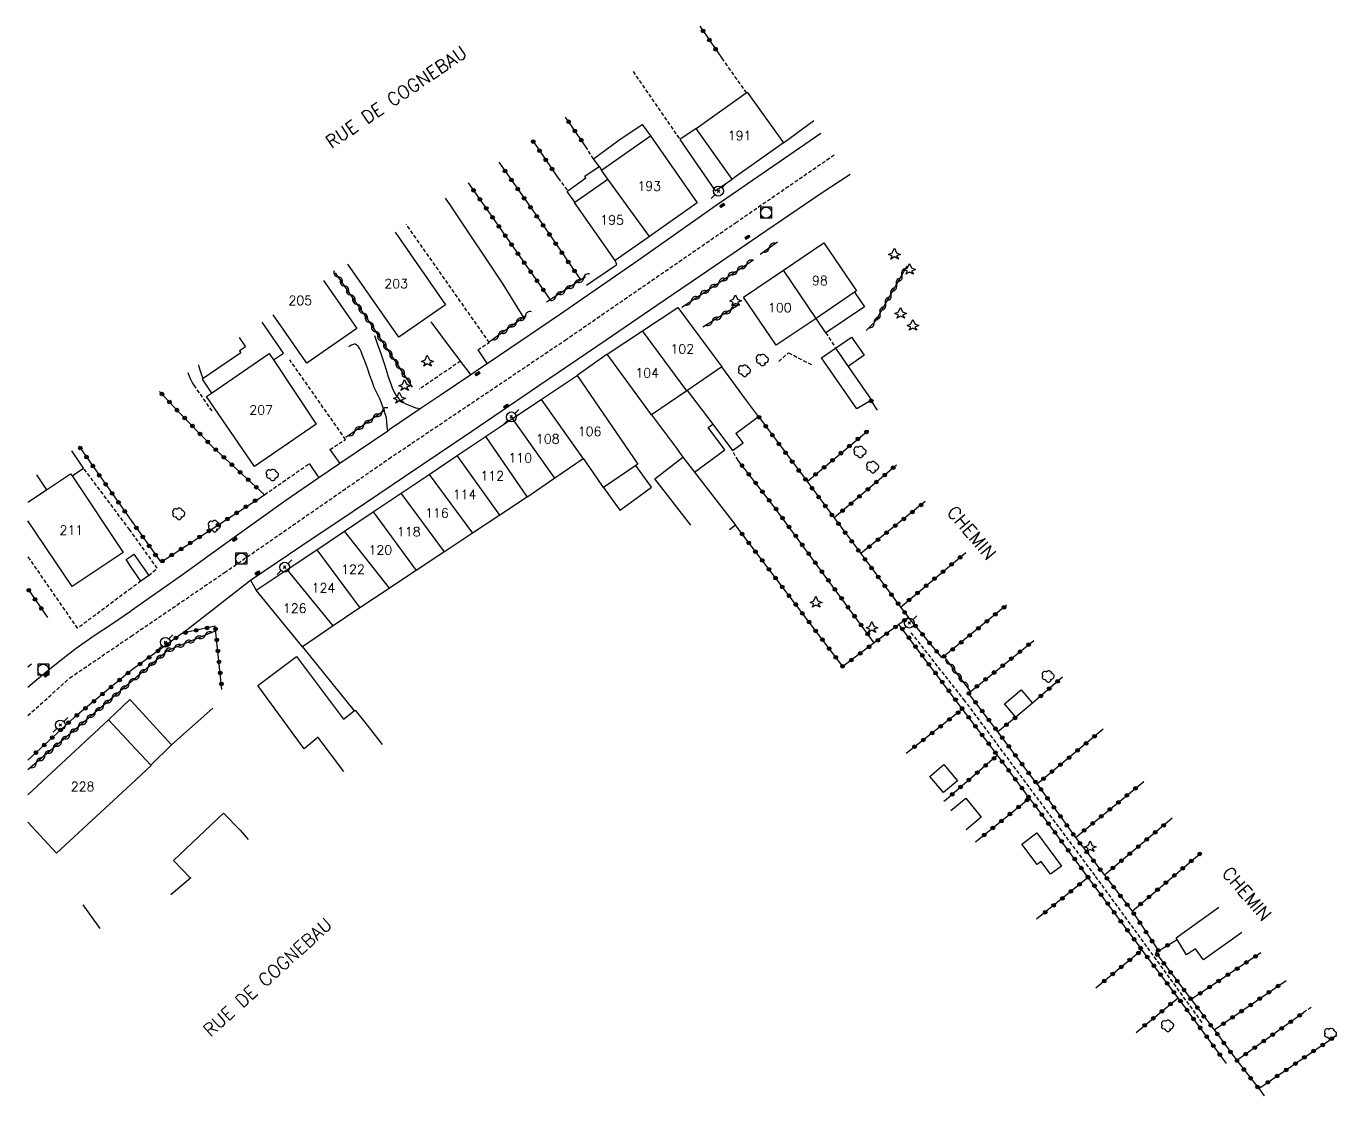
# Model space of a CAD drawing. Header units: millimetres. Extents: x 128000 to 128982, y 140190 to 140897.
# Drawn here: x 127999.8 to 128177.4, y 140190.4 to 140335.5 of the extents above; entities that cross this region are included whole.
import ezdxf
from ezdxf.enums import TextEntityAlignment as Align

# ---------------------------------------------------------------- set-up
doc = ezdxf.new("R2010")
doc.units = ezdxf.units.MM
doc.linetypes.add('DASHED', pattern=[0.75, 0.5, -0.25])
doc.layers.get('0').update_dxf_attribs({"linetype": 'CONTINUOUS'})
for name, color, linetype in [('W0001', 6, 'DASHED'), ('W0008', 7, 'CONTINUOUS'), ('W0014', 7, 'CONTINUOUS'), ('W0017', 7, 'CONTINUOUS'), ('W0070', 7, 'DASHED'), ('W0101', 7, 'CONTINUOUS'), ('W0104', 1, 'CONTINUOUS'), ('W0105', 7, 'CONTINUOUS'), ('W0112', 1, 'DASHED'), ('W0300', 7, 'CONTINUOUS'), ('W0303', 7, 'CONTINUOUS'), ('W0310', 3, 'CONTINUOUS'), ('W0323', 7, 'CONTINUOUS'), ('W0401', 7, 'CONTINUOUS'), ('W0420', 7, 'CONTINUOUS'), ('W0473', 7, 'CONTINUOUS'), ('W0989', 7, 'CONTINUOUS'), ('W0991', 7, 'CONTINUOUS'), ('W1102', 7, 'CONTINUOUS')]:
    doc.layers.add(name, color=color, linetype=linetype)
doc.styles.get("Standard").update_dxf_attribs({"font": 'romans.shx', "width": 0.85})

# ---------------------------------------------------------------- blocks, each defined once
blk = doc.blocks.new('T420')
for p, q in [((0.75, 0.75), (-0.75, 0.75)), ((-0.75, 0.75), (-0.75, -0.75)), ((0.75, 0.75), (0.75, -0.75)), ((0.75, -0.75), (-0.75, -0.75))]:
    blk.add_line(p, q)
blk.add_ellipse((0, 0), major_axis=(-0.53, 0.53), ratio=1, start_param=3.926991, end_param=10.210176)
blk = doc.blocks.new('T473')
for p, q in [((-0.166667, 0.166667), (0.166667, -0.166667)), ((-0.166667, -0.166667), (0.166667, 0.166667)), ((0.500001, 0.500001), (1.000002, 1.000002)), ((-1.000002, -1.000002), (-0.500001, -0.500001))]:
    blk.add_line(p, q)
blk.add_ellipse((0, 0), major_axis=(0.471405, 0.471405), ratio=1, start_param=5.4977871438, end_param=11.780972451)
blk = doc.blocks.new('T401')
for p, q in [((-0.3, 0.3), (0, 0.3)), ((-0.3, -0.25), (-0.3, 0.3)), ((-0.3, 0.15), (0, 0.15)), ((-0.3, 0), (0, 0)), ((0, 0.3), (0, -0.25)), ((-0.3, -0.15), (0, -0.15)), ((-0.3, -0.25), (-0.3, -0.3)), ((-0.3, -0.3), (0, -0.3)), ((0, -0.3), (0, -0.25))]:
    blk.add_line(p, q)
blk = doc.blocks.new('T303')
for p, q in [((-0.77, 0), (-0.28, 0.21)), ((-0.28, -0.21), (-0.77, 0)), ((-0.28, 0.21), (0, 0.83)), ((0, 0.83), (0.28, 0.21)), ((0.28, 0.21), (0.83, 0)), ((0.83, 0), (0.28, -0.21)), ((-0.49, -0.63), (-0.28, -0.21)), ((0, -0.35), (-0.49, -0.63)), ((0.56, -0.63), (0, -0.35)), ((0.28, -0.21), (0.56, -0.63))]:
    blk.add_line(p, q)
blk = doc.blocks.new('T300')
for p, q in [((-0.8, 0.51), (-0.86, 0.34)), ((-0.86, 0.34), (-0.86, 0.17)), ((-0.86, 0.17), (-0.74, 0.06)), ((-0.69, 0.63), (-0.8, 0.51)), ((-0.8, -0.06), (-0.74, 0.06)), ((-0.74, 0.06), (-0.69, 0.11)), ((-0.57, 0.69), (-0.69, 0.63)), ((-0.46, 0.69), (-0.57, 0.69)), ((-0.29, 0.63), (-0.46, 0.69)), ((-0.29, 0.63), (-0.17, 0.74)), ((-0.23, 0.57), (-0.29, 0.63)), ((-0.17, 0.74), (-0.06, 0.8)), ((-0.06, 0.8), (0.06, 0.8)), ((0.06, 0.8), (0.23, 0.74)), ((0.23, 0.74), (0.34, 0.63)), ((0.34, 0.63), (0.4, 0.51)), ((0.46, 0.46), (0.34, 0.46)), ((0.4, 0.51), (0.4, 0.46)), ((0.57, 0.4), (0.46, 0.46)), ((0.57, 0.4), (0.69, 0.29)), ((0.69, 0.29), (0.74, 0.17)), ((0.74, 0.06), (0.69, -0.17)), ((0.74, 0.17), (0.74, 0.06)), ((-0.8, -0.17), (-0.8, -0.06)), ((-0.8, -0.23), (-0.8, -0.17)), ((-0.74, -0.34), (-0.8, -0.23)), ((-0.69, -0.4), (-0.74, -0.34)), ((-0.51, -0.46), (-0.69, -0.4)), ((-0.4, -0.46), (-0.51, -0.46)), ((-0.4, -0.46), (-0.34, -0.46)), ((-0.34, -0.46), (-0.34, -0.4)), ((-0.34, -0.51), (-0.34, -0.46)), ((-0.29, -0.63), (-0.34, -0.51)), ((-0.17, -0.74), (-0.29, -0.63)), ((-0.06, -0.8), (-0.17, -0.74)), ((0.06, -0.8), (-0.06, -0.8)), ((0.17, -0.74), (0.06, -0.8)), ((0.23, -0.69), (0.17, -0.74)), ((0.29, -0.46), (0.23, -0.46)), ((0.29, -0.63), (0.23, -0.69)), ((0.46, -0.4), (0.29, -0.46)), ((0.34, -0.51), (0.29, -0.63)), ((0.34, -0.51), (0.34, -0.46)), ((0.57, -0.34), (0.46, -0.4)), ((0.63, -0.29), (0.57, -0.34)), ((0.69, -0.17), (0.63, -0.29))]:
    blk.add_line(p, q)
blk = doc.blocks.new('t310o')
at = {"color": 0, "linetype": 'Continuous'}
for centre, start, end in [((-0.5, 0.38), 216.8699, 323.1304), ((0.5, -0.37), 36.8699, 143.1303)]:
    blk.add_arc(centre, 0.625, start, end, dxfattribs=at)
blk = doc.blocks.new('t323o')
at = {"color": 0, "linetype": 'Continuous'}
for radius in [0.25, 0.15]:
    blk.add_circle((0, 0), radius, dxfattribs=at)

msp = doc.modelspace()

# ---------------------------------------------------------------- linework, layer by layer
at = {"layer": 'W0001'}
for points in [[(128014, 140252.77), (128026.64, 140261.38), (128048.94, 140276.83), (128072.82, 140292.9), (128095.92, 140308.82), (128109.49, 140318.17)], [(128000, 140241.99), (128005.7, 140247.12), (128014, 140252.77)]]:
    msp.add_lwpolyline(points, dxfattribs=at)
at = {"layer": 'W0008'}
msp.add_lwpolyline([(128020.97, 140253.17), (128030.18, 140260.36)], dxfattribs=at)
at = {"layer": 'W0014'}
for points in [[(128102.43, 140319.65), (128106.52, 140322.7)], [(128107.5, 140320.93), (128107.5, 140320.93), (128107.5, 140320.93), (128093.32, 140311.18), (128082.73, 140303.71), (128072.07, 140296.33), (128066.73, 140292.7), (128062.24, 140289.68), (128061.37, 140289.1), (128060.06, 140288.21), (128056.02, 140285.48), (128053.19, 140283.57), (128048.98, 140280.73), (128048.77, 140280.58), (128042.29, 140276.19), (128041.96, 140275.97), (128039.44, 140274.23), (128034.97, 140271.16), (128027.94, 140266.15), (128020.95, 140261.09), (128014, 140256.18)], [(128030.18, 140260.36), (128037.15, 140265.04), (128044.11, 140269.73), (128051.07, 140274.42), (128060.18, 140280.58), (128069.28, 140286.75), (128078.38, 140292.93), (128085.27, 140297.64), (128092.16, 140302.35), (128099.05, 140307.06), (128103.29, 140309.95), (128107.53, 140312.84), (128111.48, 140315.41), (128111.48, 140315.41)], [(128075.7, 140300.36), (128079.85, 140303.18), (128079.6, 140303.7)], [(128078.52, 140291), (128074.44, 140288.13)], [(128030.18, 140260.36), (128030.96, 140258.99)], [(128014, 140256.18), (128013.91, 140256.11), (128011.45, 140254.45), (128008.98, 140252.8), (128006.56, 140251.09), (128004.74, 140249.71), (128002.96, 140248.3), (128001.21, 140246.86), (128000, 140245.79)]]:
    msp.add_lwpolyline(points, dxfattribs=at)
at = {"layer": 'W0017'}
for points in [[(128067.28, 140295.89), (128064.43, 140300.49), (128057.33, 140311.1), (128056.62, 140312.16)], [(128060.06, 140288.21), (128059.57, 140288.85), (128059.08, 140289.49), (128058.65, 140290.06), (128058.6, 140290.13), (128057.28, 140291.88), (128055.98, 140293.64), (128054.68, 140295.39)], [(128048.77, 140280.58), (128048.72, 140281.18), (128048.67, 140281.78), (128048.59, 140282.37), (128048.45, 140282.93), (128048.27, 140283.47), (128048.08, 140284.01), (128047.73, 140284.84), (128047.33, 140285.65), (128046.96, 140286.47), (128046.65, 140287.29), (128046.37, 140288.12), (128046.08, 140288.95), (128045.84, 140289.62), (128045.6, 140290.29), (128045.32, 140290.95), (128045.17, 140291.35), (128045, 140291.75), (128044.76, 140292.08), (128044.64, 140292.18), (128044.52, 140292.28), (128044.38, 140292.34), (128044.25, 140292.35), (128044.12, 140292.33), (128043.98, 140292.29), (128043.8, 140292.21), (128043.63, 140292.1), (128043.46, 140292)], [(128046.98, 140293.53), (128047.41, 140292.31), (128047.85, 140291.09), (128048.27, 140289.87), (128048.57, 140288.9), (128048.85, 140287.93), (128049.18, 140286.98), (128049.38, 140286.45), (128049.59, 140285.93), (128049.86, 140285.45), (128050.09, 140285.17), (128050.34, 140284.91), (128050.61, 140284.67), (128050.91, 140284.47), (128051.22, 140284.29), (128051.55, 140284.12), (128051.76, 140284.03), (128051.98, 140283.94), (128052.21, 140283.86), (128052.53, 140283.75), (128052.86, 140283.66), (128053.19, 140283.57)], [(128060.99, 140291.61), (128062.24, 140289.68)], [(128040.95, 140278.06), (128042.29, 140276.19)], [(128038.15, 140276.17), (128039.44, 140274.23)], [(128019.46, 140238.01), (128025.06, 140243.02)]]:
    msp.add_lwpolyline(points, dxfattribs=at)
at = {"layer": 'W0070'}
msp.add_lwpolyline([(128159.17, 140200.4), (128144.66, 140220.3), (128127.02, 140244.01), (128119.72, 140253.26)], dxfattribs=at)
at = {"layer": 'W0101'}
for points in [[(128095.45, 140314.74), (128090.57, 140321.59), (128097.38, 140326.45), (128097.51, 140326.54), (128102.43, 140319.65)], [(128078.61, 140314.72), (128077.74, 140315.97), (128084.39, 140320.62), (128090.74, 140311.52)], [(128102.43, 140319.65), (128095.45, 140314.74)], [(128079.6, 140303.7), (128074.11, 140311.57), (128074.16, 140311.61), (128078.61, 140314.72)], [(128090.74, 140311.52), (128084.26, 140306.97)], [(128049.77, 140307.53), (128056.61, 140297.68), (128050.28, 140293.29)], [(128084.26, 140306.97), (128079.6, 140303.7)], [(128102.41, 140302.41), (128107.89, 140306.12), (128112.32, 140299.58), (128112.07, 140299.41), (128106.84, 140295.86)], [(128050.28, 140293.29), (128043.39, 140303.21)], [(128097.01, 140298.75), (128102.41, 140302.41)], [(128040.09, 140300.99), (128044.6, 140294.49), (128037.8, 140289.79)], [(128106.84, 140295.86), (128101.44, 140292.21), (128097.01, 140298.75)], [(128037.8, 140289.79), (128033.25, 140296.36)], [(128083.29, 140294.15), (128088.12, 140297.34)], [(128088.12, 140297.34), (128094.06, 140289.27), (128089.33, 140286.05)], [(128078.52, 140291), (128083.29, 140294.15)], [(128089.33, 140286.05), (128084.55, 140282.8), (128078.52, 140291)], [(128069.58, 140284.87), (128074.44, 140288.13)], [(128074.44, 140288.13), (128082.67, 140276.1), (128082.4, 140275.91), (128078.02, 140272.92), (128077.15, 140274.2), (128075.37, 140276.79), (128075.33, 140276.85), (128075.25, 140276.79)], [(128065.68, 140282.26), (128069.58, 140284.87)], [(128062.05, 140279.83), (128065.68, 140282.26)], [(128058.21, 140277.26), (128061.97, 140279.78), (128062.05, 140279.83)], [(128054.41, 140274.71), (128058.21, 140277.26)], [(128075.25, 140276.79), (128071.41, 140274.17)], [(128000, 140270.92), (128002.51, 140272.6), (128005.79, 140274.8), (128005.99, 140274.49), (128012.93, 140264.13), (128005.99, 140259.48)], [(128050.62, 140272.17), (128054.41, 140274.71)], [(128071.41, 140274.17), (128067.77, 140271.68), (128067.69, 140271.62)], [(128046.81, 140269.62), (128050.62, 140272.17)], [(128067.69, 140271.62), (128067.57, 140271.55), (128063.98, 140269.18)], [(128042.94, 140267.02), (128046.81, 140269.62)], [(128005.99, 140259.48), (128000, 140268.42)], [(128063.98, 140269.18), (128060.28, 140266.73)], [(128039.15, 140264.48), (128042.94, 140267.02)], [(128060.28, 140266.73), (128060.15, 140266.65), (128056.47, 140264.22)], [(128035.14, 140261.8), (128039.15, 140264.48)], [(128056.47, 140264.22), (128056.4, 140264.17), (128052.65, 140261.69)], [(128030.96, 140258.99), (128035.14, 140261.8)], [(128052.65, 140261.69), (128049.01, 140259.29)], [(128041.36, 140254.15), (128037.21, 140251.32), (128030.96, 140258.99)], [(128049.01, 140259.29), (128048.95, 140259.25), (128044.98, 140256.63)], [(128044.98, 140256.63), (128041.36, 140254.15)], [(128000, 140231.26), (128010.95, 140241.42)], [(128010.95, 140241.42), (128014, 140238.13)], [(128014, 140238.13), (128016.66, 140235.27)], [(128016.66, 140235.27), (128016.7, 140235.22), (128014, 140232.71)], [(128014, 140232.71), (128003.9, 140223.33), (128000, 140227.53)]]:
    msp.add_lwpolyline(points, dxfattribs=at)
msp.add_lwpolyline([(128024.21, 140285.25), (128024.91, 140285.73), (128032.72, 140291.1), (128033.3, 140290.22), (128039.07, 140281.51), (128030.73, 140275.77)], close=True, dxfattribs=at)
at = {"layer": 'W0104'}
for points in [[(128074.16, 140311.61), (128073.1, 140313.05), (128073.2, 140313.13), (128075.64, 140314.93), (128075.5, 140315.12), (128077.46, 140316.44), (128076.68, 140317.49), (128080.12, 140320.02), (128083.27, 140322.13), (128084.39, 140320.62)], [(128090.57, 140321.59), (128088.39, 140320.1), (128093.14, 140313.16), (128095.45, 140314.74)], [(128077.46, 140316.44), (128077.74, 140315.97)], [(128112.07, 140299.41), (128113.4, 140297.43), (128108.16, 140293.9), (128106.84, 140295.86)], [(128033.3, 140290.22), (128034.65, 140291.14), (128031.77, 140295.36)], [(128028.66, 140293.25), (128029.51, 140292.01), (128028.68, 140291.45), (128028.85, 140291.2), (128023.77, 140287.72), (128023.62, 140287.62), (128024.91, 140285.73)], [(128109.49, 140291.83), (128111.19, 140289.35)], [(128084.55, 140282.8), (128087.78, 140278.44), (128088.8, 140277.06), (128090.35, 140275), (128094.45, 140278.04), (128092.22, 140281.06), (128092.23, 140281.04), (128092.85, 140281.51), (128095.51, 140277.92), (128096.96, 140278.99), (128096.02, 140280.25), (128096, 140280.29), (128099.04, 140282.54), (128097.42, 140284.74), (128094.06, 140289.27)], [(128089.35, 140286.06), (128092.85, 140281.51)], [(128005.99, 140274.49), (128007.55, 140275.53), (128005.97, 140277.91)], [(128089.85, 140267.84), (128084.99, 140274.1), (128088.8, 140277.06)], [(128001.15, 140274.65), (128002.51, 140272.6)], [(128078.02, 140272.92), (128080.25, 140269.85), (128080.31, 140269.89), (128082.14, 140271.22), (128084.54, 140272.96), (128082.4, 140275.91)], [(128090.35, 140275), (128095.91, 140267.81)], [(128095.91, 140267.81), (128095.12, 140267.19)], [(128042.83, 140234.42), (128039.35, 140239.04), (128039.33, 140239.08), (128037.46, 140237.5), (128031.17, 140246.07), (128036.39, 140250), (128042.76, 140241.53), (128042.77, 140241.53), (128044.23, 140242.63), (128044.37, 140242.74), (128045.79, 140240.92), (128048.01, 140238.1)], [(128037.21, 140251.32), (128044.23, 140242.63)], [(128010.95, 140241.42), (128013.8, 140244.2), (128014, 140243.98)], [(128014, 140243.98), (128019.46, 140238.01), (128016.66, 140235.27)], [(128125.11, 140229.13), (128127.12, 140230.79)], [(128127.12, 140230.79), (128129.24, 140228.21), (128127.18, 140226.51)], [(128019.39, 140217.75), (128022.07, 140220.06), (128021.99, 140219.99), (128019.74, 140222.36), (128026.51, 140228.77)], [(128026.51, 140228.77), (128028.76, 140226.48), (128029.88, 140225.21)], [(128007.47, 140216.33), (128009.76, 140213.12)], [(128164.54, 140212.59), (128159.35, 140208.88), (128158.29, 140210.35), (128157.07, 140209.58), (128155.77, 140211.64), (128155.63, 140211.86), (128161.42, 140216.01)]]:
    msp.add_lwpolyline(points, dxfattribs=at)
for points in [[(128111.64, 140293.32), (128113.35, 140290.85), (128111.19, 140289.35), (128114.36, 140284.76), (128114.27, 140284.71), (128112.36, 140283.58), (128107.57, 140290.5), (128109.49, 140291.83)], [(128133.93, 140241.78), (128132.4, 140243.59), (128134.65, 140245.5), (128136.18, 140243.69)], [(128122.24, 140233.75), (128124.15, 140235.37), (128126.02, 140233.17), (128124.1, 140231.55)], [(128134.73, 140224.56), (128136.76, 140226.08), (128140.12, 140221.6), (128138.63, 140220.48), (128137.34, 140222.2), (128136.8, 140221.8)]]:
    msp.add_lwpolyline(points, close=True, dxfattribs=at)
at = {"layer": 'W0105'}
for points in [[(128014, 140263.62), (128014.36, 140263.88), (128016.39, 140260.99), (128015.33, 140260.24), (128014, 140262.14)], [(128014, 140262.14), (128013.3, 140263.14), (128014, 140263.62)]]:
    msp.add_lwpolyline(points, dxfattribs=at)
at = {"layer": 'W0112'}
for points in [[(128094.07, 140331.12), (128097.38, 140326.45)], [(128082.03, 140329.34), (128088.39, 140320.1)], [(128076.68, 140317.49), (128075.85, 140318.8)], [(128071.9, 140314.87), (128073.2, 140313.13)], [(128060.99, 140291.61), (128062.54, 140292.6), (128051.32, 140308.57)], [(128108.16, 140293.9), (128109.49, 140291.83)], [(128101.77, 140290.03), (128103.1, 140291.19), (128106.38, 140289.5)], [(128023.77, 140287.72), (128023.6, 140288.14), (128023.43, 140288.56), (128023.29, 140288.99), (128023.21, 140289.3), (128023.17, 140289.54)], [(128040.95, 140278.06), (128043.06, 140279.45), (128035.51, 140290.23)], [(128058.65, 140290.06), (128053.04, 140286.24)], [(128021.68, 140288.53), (128021.74, 140288.39), (128021.87, 140288.04), (128022.01, 140287.69), (128022.17, 140287.35), (128022.28, 140287.16), (128022.38, 140286.98), (128022.49, 140286.8), (128025.05, 140283.11)], [(128096.26, 140276.58), (128095.51, 140277.92)], [(128014, 140266.92), (128013.79, 140267.21), (128007.55, 140275.53)], [(128032.07, 140271.95), (128038.15, 140276.17)], [(128016.39, 140260.99), (128017.54, 140261.98), (128014, 140266.92)], [(128014, 140259.25), (128006.74, 140253.84), (128000, 140263.59)], [(128015.33, 140260.24), (128014, 140259.25)], [(128173.94, 140202.43), (128172.89, 140201.71)]]:
    msp.add_lwpolyline(points, dxfattribs=at)
at = {"layer": 'W0310'}
for points in [[(128099.27, 140304.58), (128101.61, 140306.25)], [(128088.66, 140297.39), (128098.38, 140303.81)], [(128113.63, 140294.23), (128114.91, 140295.48), (128119.19, 140302.99)], [(128041.67, 140302.05), (128046.52, 140294.99), (128052.1, 140286.54)], [(128075.6, 140301.49), (128070.31, 140298.04)], [(128096.36, 140297.7), (128091.49, 140294.67)], [(128067.53, 140296.25), (128062.57, 140292.69)], [(128048.38, 140283.42), (128043.08, 140279.7)], [(128025.39, 140253.46), (128018.96, 140250.82), (128014, 140246.58)], [(128127.74, 140245.35), (128124.53, 140249.6)], [(128014, 140246.58), (128000, 140234.63)]]:
    msp.add_lwpolyline(points, dxfattribs=at)
at = {"layer": 'W0323'}
for points in [[(128091.1, 140335.47), (128094.07, 140331.12)], [(128075.85, 140318.8), (128072.87, 140323.15)], [(128068.34, 140320.08), (128071.9, 140314.87)], [(128063.84, 140317.04), (128069.61, 140308.79), (128074.95, 140301.05)], [(128070.73, 140298.49), (128059.71, 140314.25)], [(128017.84, 140285.94), (128020.28, 140283.34), (128024.98, 140278.49), (128032.07, 140271.95)], [(128114.27, 140284.71), (128115.13, 140283.4)], [(128099.04, 140282.54), (128105.62, 140273.73), (128109.3, 140268.79), (128112.9, 140263.96), (128118.3, 140256.72), (128119.35, 140255.31), (128118.08, 140254.36), (128114.72, 140251.85), (128110.46, 140248.65), (128095.91, 140267.81)], [(128105.62, 140273.73), (128113.95, 140280.72)], [(128006.91, 140278.55), (128010.89, 140272.87), (128014, 140268.46)], [(128114.72, 140251.85), (128101.17, 140270.32), (128096.26, 140276.58)], [(128117.72, 140275.97), (128109.3, 140268.79)], [(128014, 140268.46), (128018, 140262.79), (128032.07, 140271.95)], [(128121.65, 140271.01), (128112.9, 140263.96)], [(128118.3, 140256.72), (128127.14, 140264.1)], [(128000, 140259.17), (128002.66, 140255.28)], [(128132.67, 140256.97), (128123.93, 140249.81), (128119.35, 140255.31)], [(128026.31, 140245.52), (128025.4, 140254.11), (128020.97, 140253.17), (128014.05, 140248.16), (128014, 140248.11)], [(128162.46, 140194.82), (128155.9, 140203.73), (128151.06, 140210.17), (128151.02, 140210.22), (128143.74, 140220.06), (128136.44, 140229.93), (128135.77, 140230.81), (128131.42, 140236.61), (128126.7, 140242.88), (128118.08, 140254.36)], [(128145.75, 140240.14), (128136.8, 140232.72), (128131.46, 140239.81), (128127.52, 140245.06), (128136.38, 140252.2)], [(128000.48, 140248.98), (128000, 140248.55)], [(128014, 140248.11), (128006.29, 140241.75), (128000, 140235.97)], [(128140.25, 140247.22), (128136.18, 140243.69)], [(128126.7, 140242.88), (128119.23, 140237.01), (128119.03, 140236.84)], [(128133.93, 140241.78), (128131.46, 140239.81)], [(128131.42, 140236.61), (128124.51, 140230.64), (128124.14, 140230.35)], [(128136.8, 140232.72), (128142.01, 140225.48), (128142.05, 140225.42), (128145.92, 140220.38), (128149.65, 140215.52), (128149.68, 140215.48), (128153.24, 140210.11), (128155.77, 140211.64)], [(128142.01, 140225.48), (128151.27, 140233.04)], [(128128.47, 140224.86), (128135.77, 140230.81)], [(128155.11, 140228.08), (128154.74, 140227.76), (128145.92, 140220.38)], [(128149.68, 140215.48), (128158.86, 140223.26)], [(128143.74, 140220.06), (128136.73, 140214.38)], [(128151.02, 140210.22), (128144.74, 140205.05)], [(128153.24, 140210.11), (128152.9, 140209.82), (128157.68, 140203.51), (128160.82, 140199.37), (128160.97, 140199.17), (128163.87, 140195.24), (128166.86, 140191.42), (128167.57, 140190.44), (128167.57, 140190.44)], [(128167.11, 140209.82), (128157.68, 140203.51)], [(128160.82, 140199.37), (128170.56, 140206.09)], [(128150.25, 140199.04), (128155.9, 140203.73)], [(128172.89, 140201.71), (128163.87, 140195.24)], [(128166.86, 140191.42), (128177.42, 140198.66)]]:
    msp.add_lwpolyline(points, dxfattribs=at)
at = {"layer": 'W1102'}
for points in [[(128084.26, 140306.97), (128078.61, 140314.72)], [(128106.84, 140295.86), (128102.41, 140302.41)], [(128089.33, 140286.05), (128083.29, 140294.15)], [(128069.58, 140284.87), (128075.25, 140276.79)], [(128071.41, 140274.17), (128065.68, 140282.26)], [(128062.05, 140279.83), (128067.69, 140271.62)], [(128063.98, 140269.18), (128058.21, 140277.26)], [(128054.41, 140274.71), (128060.28, 140266.73)], [(128056.47, 140264.22), (128050.62, 140272.17)], [(128046.81, 140269.62), (128052.65, 140261.69)], [(128049.01, 140259.29), (128042.94, 140267.02)], [(128039.15, 140264.48), (128044.98, 140256.63)], [(128041.36, 140254.15), (128035.14, 140261.8)]]:
    msp.add_lwpolyline(points, dxfattribs=at)

# ---------------------------------------------------------------- block references
at = {"layer": 'W0300', "rotation": 359.9999899820874}
for p in [(128099.59, 140290.21), (128097.17, 140288.74), (128112.83, 140277.73), (128114.55, 140275.68), (128033.18, 140274.62), (128020.48, 140269.35), (128025.31, 140267.68), (128138.34, 140247.3), (128154.53, 140199.93), (128176.61, 140198.83)]:
    msp.add_blockref('T300', p, dxfattribs=at)
at = {"layer": 'W0303', "rotation": 359.9999899820874}
for p in [(128117.45, 140304.53), (128119.5, 140302.49), (128095.9, 140298.24), (128118.29, 140296.52), (128119.96, 140294.89), (128054.14, 140290.03), (128051.04, 140286.73), (128050.35, 140285.01), (128106.82, 140257.34), (128114.39, 140253.91), (128143.99, 140224.18)]:
    msp.add_blockref('T303', p, dxfattribs=at)
at = {"layer": 'W0310'}
for p, rotation in [((128100.49, 140305.45), 35.39864438511102), ((128096.17, 140302.35), 33.45814626030023), ((128097.42, 140303.18), 33.45814626030023), ((128042.06, 140301.48), 304.4911038982649), ((128042.91, 140300.24), 304.4911038982649), ((128074.08, 140300.5), 213.0858899521976), ((128075.34, 140301.32), 213.0858899521976), ((128093.66, 140300.7), 33.45814626030023), ((128094.91, 140301.53), 33.45814626030023), ((128117.74, 140300.44), 60.28885210564386), ((128118.48, 140301.75), 60.28885210564386), ((128043.76, 140299.01), 304.4911038982649), ((128071.57, 140298.86), 213.0858899521976), ((128072.82, 140299.68), 213.0858899521976), ((128091.16, 140299.05), 33.45814626030023), ((128092.41, 140299.87), 33.45814626030023), ((128116.99, 140299.14), 60.28885210564386), ((128044.61, 140297.77), 304.4911038982649), ((128089.91, 140298.22), 33.45814626030023), ((128095.31, 140297.05), 211.9090665246181), ((128116.25, 140297.84), 60.28885210564386), ((128045.46, 140296.53), 304.4911038982649), ((128046.31, 140295.3), 304.4911038982649), ((128066.22, 140295.31), 215.6379403997262), ((128067.44, 140296.18), 215.6379403997262), ((128092.76, 140295.46), 211.9090665246181), ((128094.03, 140296.25), 211.9090665246181), ((128114.7, 140295.28), 44.50218189905309), ((128115.51, 140296.54), 60.28885210564386), ((128047.14, 140294.05), 303.4671400918806), ((128063.79, 140293.56), 215.6379403997262), ((128065.01, 140294.43), 215.6379403997262), ((128047.97, 140292.8), 303.4671400918806), ((128048.8, 140291.55), 303.4671400918806), ((128049.62, 140290.3), 303.4671400918806), ((128050.45, 140289.05), 303.4671400918806), ((128051.28, 140287.79), 303.4671400918806), ((128047.99, 140283.15), 215.129098120459), ((128045.54, 140281.43), 215.129098120459), ((128046.76, 140282.29), 215.129098120459), ((128044.31, 140280.56), 215.129098120459), ((128024.03, 140252.9), 202.3442999978383), ((128019.86, 140251.19), 202.3442999978383), ((128021.25, 140251.76), 202.3442999978383), ((128022.64, 140252.33), 202.3442999978383), ((128017.42, 140249.51), 220.503126777738), ((128018.56, 140250.48), 220.503126777738), ((128125.03, 140248.94), 126.996800771477), ((128015.14, 140247.56), 220.503126777738), ((128016.28, 140248.53), 220.503126777738), ((128125.93, 140247.74), 126.996800771477), ((128012.55, 140245.34), 220.5055927386699), ((128013.69, 140246.32), 220.5055927386699), ((128126.83, 140246.55), 126.996800771477), ((128011.41, 140244.37), 220.5055927386699), ((128009.12, 140242.42), 220.5055927386699), ((128010.26, 140243.39), 220.5055927386699), ((128006.84, 140240.47), 220.5055927386699), ((128007.98, 140241.45), 220.5055927386699), ((128004.56, 140238.52), 220.5055927386699), ((128005.7, 140239.5), 220.5055927386699), ((128002.28, 140236.57), 220.5055927386699), ((128003.42, 140237.55), 220.5055927386699), ((128001.14, 140235.6), 220.5055927386699)]:
    msp.add_blockref('t310o', p, dxfattribs=dict(at, rotation=rotation))
at = {"layer": 'W0323'}
for p, rotation in [((128091.53, 140334.84), 304.2692581271588), ((128092.38, 140333.6), 304.2692581271588), ((128093.22, 140332.36), 304.2692581271588), ((128073.3, 140322.51), 124.416403822033), ((128074.15, 140321.27), 124.416403822033), ((128068.51, 140319.83), 304.315713497264), ((128069.36, 140318.59), 304.315713497264), ((128075, 140320.04), 124.416403822033), ((128070.2, 140317.35), 304.315713497264), ((128064.68, 140315.84), 304.9464623829243), ((128071.05, 140316.11), 304.315713497264), ((128065.54, 140314.61), 304.9464623829243), ((128066.4, 140313.38), 304.9464623829243), ((128060.41, 140313.24), 124.9714709659105), ((128061.27, 140312.01), 124.9714709659105), ((128067.26, 140312.15), 304.9464623829243), ((128062.13, 140310.78), 124.9714709659105), ((128068.12, 140310.92), 304.9464623829243), ((128062.99, 140309.55), 124.9714709659105), ((128063.85, 140308.32), 124.9714709659105), ((128068.98, 140309.69), 304.9464623829243), ((128069.84, 140308.46), 304.5907321975776), ((128064.71, 140307.09), 124.9714709659105), ((128070.69, 140307.23), 304.5907321975776), ((128065.57, 140305.86), 124.9714709659105), ((128066.43, 140304.63), 124.9714709659105), ((128071.54, 140305.99), 304.5907321975776), ((128072.39, 140304.76), 304.5907321975776), ((128067.29, 140303.4), 124.9714709659105), ((128073.24, 140303.52), 304.5907321975776), ((128068.15, 140302.18), 124.9714709659105), ((128069.01, 140300.95), 124.9714709659105), ((128074.1, 140302.29), 304.5907321975776), ((128069.87, 140299.72), 124.9714709659105), ((128018.16, 140285.6), 313.0864417131796), ((128019.19, 140284.51), 313.0864417131796), ((128020.21, 140283.41), 313.0864417131796), ((128114.31, 140284.66), 303.0706778228449), ((128021.26, 140282.33), 314.1001402852153), ((128099.12, 140282.44), 306.7125750600408), ((128022.3, 140281.25), 314.1001402852153), ((128023.34, 140280.18), 314.1001402852153), ((128100.02, 140281.24), 306.7125750600408), ((128100.91, 140280.04), 306.7125750600408), ((128112.51, 140279.51), 39.99357142101927), ((128113.66, 140280.47), 39.99357142101927), ((128007.1, 140278.28), 305.0170624059773), ((128024.39, 140279.1), 314.1001402852153), ((128025.46, 140278.05), 317.3010122653828), ((128101.81, 140278.83), 306.7125750600408), ((128111.36, 140278.55), 39.99357142101927), ((128007.96, 140277.05), 305.0170624059773), ((128026.56, 140277.03), 317.3010122653828), ((128027.66, 140276.01), 317.3010122653828), ((128102.71, 140277.63), 306.7125750600408), ((128103.6, 140276.43), 306.7125750600408), ((128109.07, 140276.62), 39.99357142101927), ((128110.21, 140277.58), 39.99357142101927), ((128008.82, 140275.82), 305.0170624059773), ((128009.68, 140274.59), 305.0170624059773), ((128028.76, 140275), 317.3010122653828), ((128096.8, 140275.9), 128.1030209507132), ((128097.72, 140274.72), 128.1030209507132), ((128104.5, 140275.23), 306.7125750600408), ((128106.77, 140274.69), 39.99357142101927), ((128107.92, 140275.65), 39.99357142101927), ((128116.15, 140274.63), 220.4116838380608), ((128117.29, 140275.6), 220.4116838380608), ((128010.54, 140273.36), 305.0170624059773), ((128029.87, 140273.98), 317.3010122653828), ((128030.97, 140272.96), 317.3010122653828), ((128098.65, 140273.54), 128.1030209507132), ((128105.4, 140274.02), 306.7125750600408), ((128106.29, 140272.82), 306.7134437898813), ((128113.86, 140272.68), 220.4116838380608), ((128115.01, 140273.66), 220.4116838380608), ((128011.41, 140272.13), 305.1834026835662), ((128012.27, 140270.91), 305.1834026835662), ((128030.81, 140271.13), 33.0503302011668), ((128099.57, 140272.36), 128.1030209507132), ((128100.5, 140271.18), 128.1030209507132), ((128107.19, 140271.62), 306.7134437898813), ((128111.58, 140270.74), 220.4116838380608), ((128112.72, 140271.71), 220.4116838380608), ((128013.14, 140269.68), 305.1834026835662), ((128028.3, 140269.49), 33.0503302011668), ((128029.56, 140270.31), 33.0503302011668), ((128101.42, 140269.99), 126.2641899584574), ((128108.09, 140270.42), 306.7134437898813), ((128108.98, 140269.21), 306.7134437898813), ((128110.44, 140269.77), 220.4116838380608), ((128119.9, 140269.61), 218.8531323722391), ((128121.07, 140270.55), 218.8531323722391), ((128014.71, 140267.45), 305.1794818022893), ((128025.78, 140267.86), 33.0503302011668), ((128027.04, 140268.67), 33.0503302011668), ((128102.3, 140268.78), 126.2641899584574), ((128103.19, 140267.57), 126.2641899584574), ((128109.88, 140268.01), 306.7043803476329), ((128117.57, 140267.73), 218.8531323722391), ((128118.74, 140268.67), 218.8531323722391), ((128015.57, 140266.23), 305.1794818022893), ((128022.01, 140265.4), 33.0503302011668), ((128023.27, 140266.22), 33.0503302011668), ((128024.53, 140267.04), 33.0503302011668), ((128096.82, 140266.61), 127.2172329439097), ((128097.72, 140265.42), 127.2172329439097), ((128104.08, 140266.36), 126.2641899584574), ((128110.78, 140266.81), 306.7043803476329), ((128111.67, 140265.61), 306.7043803476329), ((128115.23, 140265.85), 218.8531323722391), ((128116.4, 140266.79), 218.8531323722391), ((128016.44, 140265), 305.1794818022893), ((128017.3, 140263.78), 305.1794818022893), ((128019.5, 140263.77), 33.0503302011668), ((128020.76, 140264.58), 33.0503302011668), ((128098.63, 140264.22), 127.2172329439097), ((128104.96, 140265.15), 126.2641899584574), ((128105.85, 140263.94), 126.2641899584574), ((128112.57, 140264.4), 306.7043803476329), ((128114.06, 140264.9), 218.8531323722391), ((128018.24, 140262.95), 33.0503302011668), ((128099.54, 140263.03), 127.2172329439097), ((128100.45, 140261.83), 127.2172329439097), ((128106.74, 140262.73), 126.2641899584574), ((128113.47, 140263.2), 306.7138582459597), ((128114.36, 140262), 306.7138582459597), ((128125.21, 140262.49), 39.82999845533836), ((128126.36, 140263.45), 39.82999845533836), ((128101.35, 140260.64), 127.2172329439097), ((128107.63, 140261.52), 126.2641899584574), ((128108.51, 140260.32), 126.2641899584574), ((128115.26, 140260.8), 306.7138582459597), ((128122.9, 140260.57), 39.82999845533836), ((128124.06, 140261.53), 39.82999845533836), ((128000.12, 140259), 304.3959516912032), ((128102.26, 140259.44), 127.2172329439097), ((128103.17, 140258.25), 127.2172329439097), ((128109.4, 140259.11), 126.2641899584574), ((128116.16, 140259.59), 306.7138582459597), ((128117.05, 140258.39), 306.7138582459597), ((128120.6, 140258.64), 39.82999845533836), ((128121.75, 140259.61), 39.82999845533836), ((128000.97, 140257.76), 304.3959516912032), ((128001.82, 140256.52), 304.3959516912032), ((128104.08, 140257.06), 127.2172329439097), ((128110.29, 140257.9), 126.2641899584574), ((128111.17, 140256.69), 126.2641899584574), ((128117.95, 140257.19), 306.7138582459597), ((128119.45, 140257.68), 39.82999845533836), ((128132.32, 140256.68), 219.294965102447), ((128104.98, 140255.86), 127.2172329439097), ((128105.89, 140254.67), 127.2172329439097), ((128112.06, 140255.48), 126.2641899584574), ((128118.82, 140254.92), 216.8338171856265), ((128118.85, 140255.99), 306.707125982888), ((128130, 140254.78), 219.294965102447), ((128131.16, 140255.73), 219.294965102447), ((128021.35, 140253.25), 192.0170068341148), ((128022.82, 140253.56), 192.0170068341148), ((128024.29, 140253.88), 192.0170068341148), ((128025.44, 140253.75), 96.06937132969058), ((128106.8, 140253.47), 127.2172329439097), ((128112.95, 140254.27), 126.2641899584574), ((128113.84, 140253.06), 126.2641899584574), ((128116.42, 140253.12), 216.8288646285814), ((128117.62, 140254.02), 216.8288646285814), ((128118.53, 140253.75), 126.9241602862485), ((128120.31, 140254.16), 129.8137704059825), ((128121.27, 140253.01), 129.8137704059825), ((128127.68, 140252.88), 219.294965102447), ((128128.84, 140253.83), 219.294965102447), ((128018.86, 140251.64), 215.9243315136985), ((128020.07, 140252.52), 215.9243315136985), ((128025.6, 140252.26), 96.06937132969058), ((128107.7, 140252.28), 127.2172329439097), ((128108.61, 140251.08), 127.2172329439097), ((128114.02, 140251.32), 216.8333569750104), ((128115.22, 140252.22), 216.8288646285814), ((128119.43, 140252.56), 126.9241602862485), ((128120.33, 140251.36), 126.9241602862485), ((128122.23, 140251.86), 129.8137704059825), ((128126.52, 140251.93), 219.294965102447), ((128135.65, 140251.6), 38.86332736266949), ((128016.43, 140249.88), 215.9243315136985), ((128017.64, 140250.76), 215.9243315136985), ((128025.76, 140250.77), 96.06937132969058), ((128109.52, 140249.89), 127.2172329439097), ((128111.62, 140249.52), 216.8333569750104), ((128112.82, 140250.42), 216.8333569750104), ((128121.24, 140250.16), 126.9241602862485), ((128123.19, 140250.7), 129.8137704059825), ((128124.2, 140250.03), 219.294965102447), ((128125.36, 140250.98), 219.294965102447), ((128133.31, 140249.72), 38.86332736266949), ((128134.48, 140250.66), 38.86332736266949), ((128013.59, 140247.77), 219.5346832284431), ((128015.21, 140249), 215.9243315136985), ((128025.91, 140249.28), 96.06937132969058), ((128026.07, 140247.79), 96.06937132969058), ((128110.43, 140248.69), 127.2172329439097), ((128122.14, 140248.96), 126.9241602862485), ((128123.04, 140247.76), 126.9241602862485), ((128130.98, 140247.84), 38.86332736266949), ((128132.14, 140248.78), 38.86332736266949), ((128011.27, 140245.86), 219.5346832284431), ((128012.43, 140246.82), 219.5346832284431), ((128026.23, 140246.3), 96.06937132969058), ((128123.94, 140246.56), 126.9241602862485), ((128128.64, 140245.96), 38.86332736266949), ((128129.81, 140246.9), 38.86332736266949), ((128139.58, 140246.64), 220.9281276915175), ((128010.11, 140244.91), 219.5346832284431), ((128124.84, 140245.36), 126.9241602862485), ((128125.74, 140244.16), 126.9241602862485), ((128127.56, 140245), 126.9222863353585), ((128137.32, 140244.67), 220.9281276915175), ((128138.45, 140245.66), 220.9281276915175), ((128007.8, 140243), 219.5346832284431), ((128008.96, 140243.95), 219.5346832284431), ((128126.1, 140242.41), 218.157226587438), ((128126.64, 140242.96), 126.9241602862485), ((128128.46, 140243.8), 126.9222863353585), ((128129.37, 140242.61), 126.9222863353585), ((128005.52, 140241.05), 222.5692050515661), ((128006.64, 140242.04), 219.5346832284431), ((128123.74, 140240.55), 218.157226587438), ((128124.92, 140241.48), 218.157226587438), ((128127.54, 140241.76), 126.9312171295875), ((128128.44, 140240.56), 126.9312171295875), ((128130.27, 140241.41), 126.9222863353585), ((128132.64, 140240.75), 218.6201179629163), ((128133.81, 140241.68), 218.6201179629163), ((128003.31, 140239.02), 222.5692050515661), ((128004.42, 140240.03), 222.5692050515661), ((128121.38, 140238.7), 218.157226587438), ((128122.56, 140239.63), 218.157226587438), ((128129.35, 140239.37), 126.9312171295875), ((128131.17, 140240.21), 126.9222863353585), ((128132.07, 140239.01), 126.9254167947065), ((128144.59, 140239.19), 219.6944748015181), ((128001.1, 140236.99), 222.5692050515661), ((128002.21, 140238), 222.5692050515661), ((128120.2, 140237.77), 218.157226587438), ((128130.25, 140238.17), 126.9312171295875), ((128131.15, 140236.97), 126.9312171295875), ((128132.97, 140237.81), 126.9254167947065), ((128142.28, 140237.27), 219.6944748015181), ((128143.44, 140238.23), 219.6944748015181), ((128129.83, 140235.24), 220.8178922162336), ((128130.97, 140236.22), 220.8178922162336), ((128132.05, 140235.77), 126.9236549154037), ((128133.87, 140236.61), 126.9254167947065), ((128134.77, 140235.41), 126.9254167947065), ((128139.97, 140235.35), 219.6944748015181), ((128141.13, 140236.31), 219.6944748015181), ((128128.7, 140234.26), 220.8178922162336), ((128132.95, 140234.57), 126.9236549154037), ((128133.85, 140233.37), 126.9236549154037), ((128135.67, 140234.21), 126.9254167947065), ((128137.67, 140233.44), 219.6944748015181), ((128138.82, 140234.4), 219.6944748015181), ((128126.43, 140232.3), 220.8178922162336), ((128127.56, 140233.28), 220.8178922162336), ((128134.75, 140232.17), 126.9236549154037), ((128136.57, 140233.01), 126.9254167947065), ((128137.33, 140231.98), 305.7655715413904), ((128150.14, 140232.12), 39.20398631658887), ((128125.29, 140231.31), 220.8178922162336), ((128135.45, 140230.55), 39.18017201866176), ((128135.65, 140230.97), 126.9236549154037), ((128136.55, 140229.77), 126.4982888769275), ((128138.21, 140230.76), 305.7655715413904), ((128147.82, 140230.22), 39.20398631658887), ((128148.98, 140231.17), 39.20398631658887), ((128133.12, 140228.65), 39.18017201866176), ((128134.29, 140229.6), 39.18017201866176), ((128137.45, 140228.57), 126.4982888769275), ((128139.08, 140229.54), 305.7655715413904), ((128139.96, 140228.32), 305.7655715413904), ((128145.49, 140228.33), 39.20398631658887), ((128146.66, 140229.28), 39.20398631658887), ((128130.8, 140226.76), 39.18017201866176), ((128131.96, 140227.7), 39.18017201866176), ((128138.34, 140227.36), 126.4982888769275), ((128140.84, 140227.11), 305.7655715413904), ((128143.17, 140226.43), 39.20398631658887), ((128144.33, 140227.38), 39.20398631658887), ((128153.97, 140227.12), 219.9338064464343), ((128129.63, 140225.81), 39.18017201866176), ((128139.23, 140226.15), 126.4982888769275), ((128140.12, 140224.95), 126.4982888769275), ((128141.71, 140225.89), 305.7655715413904), ((128142.61, 140224.69), 307.5174532620661), ((128151.67, 140225.2), 219.9338064464343), ((128152.82, 140226.16), 219.9338064464343), ((128141.02, 140223.74), 126.4982888769275), ((128143.53, 140223.5), 307.5174532620661), ((128149.37, 140223.27), 219.9338064464343), ((128150.52, 140224.23), 219.9338064464343), ((128158.84, 140223.24), 40.27966161956377), ((128141.91, 140222.54), 126.4982888769275), ((128142.8, 140221.33), 126.4982888769275), ((128144.44, 140222.31), 307.5174532620661), ((128145.35, 140221.12), 307.5174532620661), ((128147.07, 140221.35), 219.9338064464343), ((128148.22, 140222.31), 219.9338064464343), ((128156.55, 140221.3), 40.27966161956377), ((128157.69, 140222.27), 40.27966161956377), ((128142.56, 140219.1), 219.0303072428006), ((128143.69, 140220.12), 126.4982888769275), ((128143.72, 140220.05), 219.0303072428006), ((128146.27, 140219.93), 307.5281184473739), ((128154.26, 140219.36), 40.27966161956377), ((128155.4, 140220.33), 40.27966161956377), ((128141.39, 140218.16), 219.0303072428006), ((128144.58, 140218.92), 126.5000109333821), ((128145.48, 140217.71), 126.5000109333821), ((128147.18, 140218.74), 307.5281184473739), ((128148.1, 140217.55), 307.5281184473739), ((128151.97, 140217.42), 40.27966161956377), ((128153.12, 140218.39), 40.27966161956377), ((128139.06, 140216.27), 219.0303072428006), ((128140.23, 140217.21), 219.0303072428006), ((128146.37, 140216.51), 126.5000109333821), ((128149.01, 140216.36), 307.5281184473739), ((128150.83, 140216.45), 40.27966161956377), ((128137.9, 140215.33), 219.0303072428006), ((128147.26, 140215.3), 126.5000109333821), ((128148.15, 140214.1), 126.5000109333821), ((128149.9, 140215.15), 303.576571599396), ((128150.73, 140213.9), 303.576571599396), ((128149.05, 140212.89), 126.5000109333821), ((128151.56, 140212.65), 303.576571599396), ((128149.94, 140211.68), 126.5000109333821), ((128150.83, 140210.48), 126.5000109333821), ((128152.39, 140211.41), 303.576571599396), ((128154.49, 140210.86), 31.0703780037862), ((128149.37, 140208.86), 219.4999518837003), ((128150.53, 140209.82), 219.4999518837003), ((128151.73, 140209.28), 126.978064525348), ((128153.09, 140209.58), 307.1288647617336), ((128153.22, 140210.16), 303.576571599396), ((128165.16, 140208.52), 213.8026643647882), ((128166.41, 140209.35), 213.8026643647882), ((128147.05, 140206.96), 219.4999518837003), ((128148.21, 140207.91), 219.4999518837003), ((128152.63, 140208.08), 126.978064525348), ((128153.53, 140206.88), 126.978064525348), ((128153.99, 140208.39), 307.1288647617336), ((128154.9, 140207.19), 307.1288647617336), ((128162.67, 140206.85), 213.8026643647882), ((128163.92, 140207.68), 213.8026643647882), ((128145.9, 140206), 219.4999518837003), ((128154.44, 140205.68), 126.978064525348), ((128155.8, 140205.99), 307.1288647617336), ((128160.18, 140205.18), 213.8026643647882), ((128161.42, 140206.01), 213.8026643647882), ((128169.46, 140205.33), 34.56823033524436), ((128155.34, 140204.49), 126.978064525348), ((128156.24, 140203.28), 126.3206874255522), ((128156.71, 140204.8), 307.1288647617336), ((128157.61, 140203.6), 307.1288647617336), ((128158.93, 140204.34), 213.8026643647882), ((128166.99, 140203.63), 34.56823033524436), ((128168.23, 140204.48), 34.56823033524436), ((128153.71, 140201.91), 39.6720253810142), ((128154.87, 140202.87), 39.6720253810142), ((128157.12, 140202.07), 126.3206874255522), ((128158.52, 140202.41), 307.1304215326854), ((128164.52, 140201.92), 34.56823033524436), ((128165.76, 140202.77), 34.56823033524436), ((128172.4, 140201.36), 215.6708203397127), ((128151.4, 140200), 39.6720253810142), ((128152.56, 140200.96), 39.6720253810142), ((128158.01, 140200.87), 126.3206874255522), ((128158.9, 140199.66), 126.3206874255522), ((128159.42, 140201.21), 307.1304215326854), ((128160.33, 140200.01), 307.1304215326854), ((128162.05, 140200.22), 34.56823033524436), ((128163.29, 140201.07), 34.56823033524436), ((128169.96, 140199.61), 215.6708203397127), ((128171.18, 140200.49), 215.6708203397127), ((128159.79, 140198.45), 126.3206874255522), ((128161.23, 140198.81), 306.4027526678793), ((128167.52, 140197.86), 215.6708203397127), ((128168.74, 140198.74), 215.6708203397127), ((128176.75, 140198.2), 34.43321735574605), ((128160.68, 140197.24), 126.3206874255522), ((128161.57, 140196.03), 126.3206874255522), ((128162.12, 140197.61), 306.4027526678793), ((128163.01, 140196.4), 306.4027526678793), ((128165.09, 140196.11), 215.6708203397127), ((128166.3, 140196.99), 215.6708203397127), ((128174.28, 140196.51), 34.43321735574605), ((128175.52, 140197.35), 34.43321735574605), ((128163.9, 140195.19), 308.0342775432161), ((128171.81, 140194.81), 34.43321735574605), ((128173.04, 140195.66), 34.43321735574605), ((128164.83, 140194.01), 308.0342775432161), ((128165.75, 140192.83), 308.0342775432161), ((128169.33, 140193.11), 34.43321735574605), ((128170.57, 140193.96), 34.43321735574605), ((128166.68, 140191.65), 308.0342775432161), ((128168.09, 140192.27), 34.43321735574605)]:
    msp.add_blockref('t323o', p, dxfattribs=dict(at, rotation=rotation))
at = {"layer": 'W0401'}
for p, rotation in [((128094.06, 140311.29), 125.210771959951), ((128097.61, 140306.73), 304.3621327947224), ((128060.88, 140288.49), 123.9915831931037), ((128064.9, 140283.79), 304.1164474751824), ((128027.97, 140266), 125.885785895245), ((128031.2, 140261.22), 303.9323568015777), ((128002.43, 140247.65), 129.4312278103719)]:
    msp.add_blockref('T401', p, dxfattribs=dict(at, rotation=rotation))
at = {"layer": 'W0420', "rotation": 359.9999899820874}
for p in [(128100.07, 140310.19), (128028.91, 140263.27), (128002.08, 140248.21)]:
    msp.add_blockref('T420', p, dxfattribs=at)
at = {"layer": 'W0473', "rotation": 359.9999899820874}
for p in [(128093.61, 140313.11), (128065.53, 140282.5), (128034.8, 140262.12), (128119.49, 140254.54), (128018.65, 140251.94), (128004.41, 140240.73)]:
    msp.add_blockref('T473', p, dxfattribs=at)

# ---------------------------------------------------------------- texts
at = {"layer": 'W0989'}
for s, rotation, p in [('RUE DE COGNEBAU', 34.2504, (128049.92, 140325.88)), ('CHEMIN', 310.3002, (128127.92, 140266.76)), ('CHEMIN', 310.3002, (128165.22, 140217.82)), ('RUE DE COGNEBAU', 42.1722, (128032.49, 140206.54))]:
    msp.add_text(s, height=1.75, rotation=rotation, dxfattribs=at).set_placement(p, align=Align.MIDDLE_CENTER)
at = {"layer": 'W0991'}
for s, p in [('191', (128096.48, 140320.64)), ('193', (128084.22, 140313.79)), ('195', (128079.19, 140309.21)), ('203', (128049.92, 140300.57)), ('98', (128107.36, 140300.99)), ('205', (128036.93, 140298.29)), ('100', (128101.92, 140297.31)), ('102', (128088.7, 140291.7)), ('104', (128083.95, 140288.47)), ('207', (128031.62, 140283.44)), ('108', (128070.47, 140279.52)), ('106', (128076.14, 140280.53)), ('110', (128066.74, 140276.94)), ('112', (128062.94, 140274.5)), ('114', (128059.19, 140271.99)), ('116', (128055.44, 140269.46)), ('211', (128005.89, 140267.14)), ('118', (128051.63, 140266.93)), ('120', (128047.78, 140264.45)), ('122', (128044.07, 140261.83)), ('124', (128040.07, 140259.32)), ('126', (128036.17, 140256.56)), ('228', (128007.42, 140232.38))]:
    msp.add_text(s, height=1.25, dxfattribs=at).set_placement(p, align=Align.MIDDLE_CENTER)

doc.saveas('drawing.dxf')
